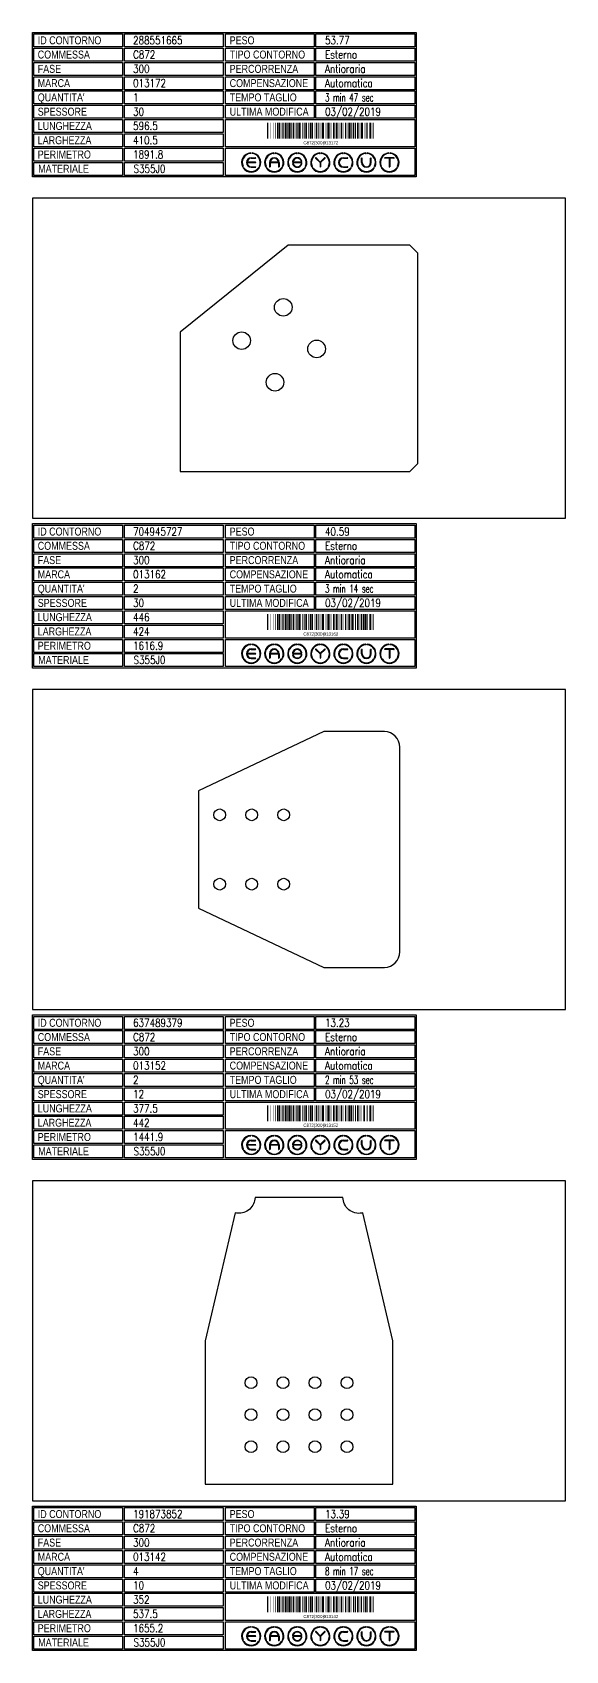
# Model space of a CAD drawing. Header units: millimetres. Extents: x 10000 to 53102, y 10000 to 35064.
# Drawn here: x 15100 to 16100, y 20368 to 23402 of the extents above; entities that cross this region are included whole.
import ezdxf
from ezdxf.enums import TextEntityAlignment as Align

# ---------------------------------------------------------------- set-up
doc = ezdxf.new("R2010")
doc.units = ezdxf.units.MM
doc.styles.add('EasyCutStyle', font='romans.shx', dxfattribs={"width": 0.8})
doc.styles.add('EasyCutStyle1', font='arial.ttf', dxfattribs={"width": 0.8})

# ---------------------------------------------------------------- blocks, each defined once
blk = doc.blocks.new('BlockShape01')
at = {"color": 253}
blk.add_lwpolyline([(0, 0), (720, 0), (720, -271), (0, -271)], close=True, dxfattribs=at)
at = {"color": 2}
for points in [[(3, -2.9), (169.3, -2.9), (169.3, -27.3), (3, -27.3)], [(3, -2.9), (169.3, -2.9), (169.3, -27.3), (3, -27.3)], [(3, -29.6), (169.3, -29.6), (169.3, -54), (3, -54)], [(361.9, -2.9), (528.3, -2.9), (528.3, -27.3), (361.9, -27.3)], [(361.9, -29.6), (528.3, -29.6), (528.3, -54), (361.9, -54)], [(3, -56.4), (169.3, -56.4), (169.3, -80.8), (3, -80.8)], [(361.9, -56.4), (528.3, -56.4), (528.3, -80.8), (361.9, -80.8)], [(3, -83.1), (169.3, -83.1), (169.3, -107.6), (3, -107.6)], [(361.9, -83.1), (528.3, -83.1), (528.3, -107.6), (361.9, -107.6)], [(3, -109.9), (169.3, -109.9), (169.3, -134.3), (3, -134.3)], [(361.9, -109.9), (528.3, -109.9), (528.3, -134.3), (361.9, -134.3)], [(3, -136.7), (169.3, -136.7), (169.3, -161.1), (3, -161.1)], [(361.9, -136.7), (528.3, -136.7), (528.3, -161.1), (361.9, -161.1)], [(3, -163.4), (169.3, -163.4), (169.3, -187.9), (3, -187.9)], [(3, -190.2), (169.3, -190.2), (169.3, -214.6), (3, -214.6)], [(3, -217), (169.3, -217), (169.3, -241.4), (3, -241.4)], [(3, -243.7), (169.3, -243.7), (169.3, -268.1), (3, -268.1)]]:
    blk.add_lwpolyline(points, close=True, dxfattribs=at)
at = {"color": 1}
for points in [[(172.7, -2.9), (358.1, -2.9), (358.1, -27.3), (172.7, -27.3)], [(172.7, -29.6), (358.1, -29.6), (358.1, -54), (172.7, -54)], [(531.6, -2.9), (717, -2.9), (717, -27.3), (531.6, -27.3)], [(531.6, -29.6), (717, -29.6), (717, -54), (531.6, -54)], [(172.7, -56.4), (358.1, -56.4), (358.1, -80.8), (172.7, -80.8)], [(531.6, -56.4), (717, -56.4), (717, -80.8), (531.6, -80.8)], [(172.7, -83.1), (358.1, -83.1), (358.1, -107.6), (172.7, -107.6)], [(531.6, -83.1), (717, -83.1), (717, -107.6), (531.6, -107.6)], [(172.7, -109.9), (358.1, -109.9), (358.1, -134.3), (172.7, -134.3)], [(531.6, -109.9), (717, -109.9), (717, -134.3), (531.6, -134.3)], [(172.7, -136.7), (358.1, -136.7), (358.1, -161.1), (172.7, -161.1)], [(531.6, -136.7), (717, -136.7), (717, -161.1), (531.6, -161.1)], [(172.7, -163.4), (358.1, -163.4), (358.1, -187.9), (172.7, -187.9)], [(361.9, -163.4), (717, -163.4), (717, -214.6), (361.9, -214.6)], [(172.7, -190.2), (358.1, -190.2), (358.1, -214.6), (172.7, -214.6)], [(172.7, -217), (358.1, -217), (358.1, -241.4), (172.7, -241.4)], [(361.9, -217), (717, -217), (717, -268.1), (361.9, -268.1)], [(172.7, -243.7), (358.1, -243.7), (358.1, -268.1), (172.7, -268.1)]]:
    blk.add_lwpolyline(points, close=True, dxfattribs=at)
at = {"color": 161, "style": 'EasyCutStyle1', "width": 0.8}
for s, p in [('ID CONTORNO', (10.1, -22.4)), ('PESO', (370, -22.4)), ('COMMESSA', (10.1, -49.1)), ('FASE', (10.1, -75.9)), ('TIPO CONTORNO', (370, -49.1)), ('PERCORRENZA', (370, -75.9)), ('MARCA', (10.1, -102.6)), ('COMPENSAZIONE', (370, -102.6)), ("QUANTITA'", (10.1, -129.4)), ('TEMPO TAGLIO', (370, -129.4)), ('SPESSORE', (10.1, -156.2)), ('ULTIMA MODIFICA', (370, -156.2)), ('LUNGHEZZA', (10.1, -182.9)), ('LARGHEZZA', (10.1, -209.7)), ('PERIMETRO', (10.1, -236.5)), ('MATERIALE', (11, -263.2))]:
    blk.add_text(s, height=15, dxfattribs=at).set_placement(p)
at = {"style": 'EasyCutStyle'}
for tag, p, width in [('IDSHAPE', (188.9, -22.4), 0.8), ('WEIGTHSHAPE', (548.8, -22.4), 0.8), ('ORDERSHAPE', (188.9, -49.1), 0.8), ('TYPESHAPE', (548.8, -49.1), 0.8), ('PHASESHAPE', (188.9, -75.9), 0.8), ('MKSHAPE', (188.9, -102.6), 0.8), ('JOUSHAPE', (548.8, -75.9), 0.8), ('COMPSHAPE', (548.8, -102.6), 0.8), ('QTASHAPE', (188.9, -129.4), 0.8), ('TIMECUTSHAPE', (548.8, -129.4), 0.65), ('TKSHAPE', (188.9, -156.2), 0.8), ('LASTMODIFYSHAPE', (548.8, -156.2), 0.8), ('LENGTHSHAPE', (188.9, -182.9), 0.8), ('HEIGHTSHAPE', (188.9, -209.7), 0.8), ('PERIMETERSHAPE', (188.9, -236.5), 0.8), ('MATSHAPE', (189.8, -263.2), 0.8)]:
    blk.add_attdef(tag, p, '', height=15, dxfattribs=dict(at, width=width))
blk = doc.blocks.new('Logo')
for color, points in [(140, [(-144.9, -7.2, -1), (-145.9, -7.6, -0.520567), (-131.2, 17.9, -1), (-131.1, 16.9, 0.520567)]), (256, [(-121.7, 0.5), (-137.5, 0.5, -0.394366), (-129.6, 7.9), (-121.7, 7.9, 1), (-121.7, 9), (-129.6, 9, 1), (-129.6, -9), (-121.7, -9, 1), (-121.7, -7.9), (-129.6, -7.9, -0.394366), (-137.5, -0.5), (-121.7, -0.5, 1)]), (140, [(-114.3, -7.2, 1), (-113.3, -7.6, 0.520567), (-128, 17.9, 0.916853), (-128.2, 16.9, 0.043377), (-128.1, 16.9, -0.520567)]), (140, [(-101.7, -7.2, -1), (-102.7, -7.6, -0.520567), (-88, 17.9, -1), (-87.9, 16.9, 0.520567)]), (140, [(-71.1, -7.2, 1), (-70.1, -7.6, 0.520567), (-84.8, 17.9, 1), (-84.9, 16.9, -0.520567)]), (140, [(-58.5, -7.2, -1), (-59.5, -7.6, -0.520567), (-44.8, 17.9, -1), (-44.7, 16.9, 0.520567)]), (256, [(-36.6, -0.5, -0.486114), (-35.5, -1.9, -0.776377), (-50.9, -2, 1), (-51.9, -2.3, 0.776377), (-34.5, -2.1, 0.486114), (-36.6, 0.5), (-49.8, 0.5, -0.486114), (-50.9, 1.9, -0.776377), (-35.5, 2, 1), (-34.5, 2.3, 0.776377), (-51.9, 2.1, 0.486114), (-49.8, -0.5)]), (140, [(-27.9, -7.2, 1), (-26.9, -7.6, 0.520567), (-41.6, 17.9, 1), (-41.7, 16.9, -0.520567)]), (140, [(-15.3, -7.2, -1), (-16.3, -7.6, -0.520567), (-1.6, 17.9, -1), (-1.5, 16.9, 0.520567)]), (256, [(0, 0.8), (-8.1, 8.8, 1), (-8.8, 8.1), (-0.5, -0.2), (-0.5, -7.9, 1), (0.5, -7.9), (0.5, -0.2), (8.8, 8.1, 1), (8.1, 8.8)]), (140, [(15.3, -7.2, 1), (16.3, -7.6, 0.520567), (1.6, 17.9, 1), (1.5, 16.9, -0.520567)]), (140, [(27.9, -7.2, -1), (26.9, -7.6, -0.520567), (41.6, 17.9, -1), (41.7, 16.9, 0.520567)]), (256, [(43.2, -9), (51.1, -9, 1), (51.1, -7.9), (43.2, -7.9, -1), (43.2, 7.9), (51.1, 7.9, 1), (51.1, 9), (43.2, 9, 1)]), (140, [(58.5, -7.2, 1), (59.5, -7.6, 0.520567), (44.8, 17.9, 1), (44.7, 16.9, -0.520567)]), (140, [(71.1, -7.2, -1), (70.1, -7.6, -0.520567), (84.8, 17.9, -1), (84.9, 16.9, 0.520567)]), (256, [(78.5, 0), (78.5, 7.9, 1), (77.4, 7.9), (77.4, 0, 1), (95.4, 0), (95.4, 7.9, 1), (94.3, 7.9), (94.3, 0, -1)]), (140, [(101.7, -7.2, 1), (102.7, -7.6, 0.520567), (88, 17.9, 1), (87.9, 16.9, -0.520567)]), (140, [(114.3, -7.2, -1), (113.3, -7.6, -0.520567), (128, 17.9, -1), (128.1, 16.9, 0.520567)]), (256, [(121.1, 9, 1), (121.1, 7.9), (129.1, 7.9), (129.1, -7.9, 1), (130.1, -7.9), (130.1, 7.9), (138.1, 7.9, 1), (138.1, 9)]), (140, [(144.9, -7.2, 1), (145.9, -7.6, 0.520567), (131.2, 17.9, 1), (131.1, 16.9, -0.520567)]), (140, [(-114.9, -10.3, 1), (-115.7, -9.7, -0.520567), (-143.5, -9.7, 1), (-144.3, -10.3, 0.520567)]), (140, [(-71.7, -10.3, 1), (-72.5, -9.7, -0.520567), (-100.3, -9.7, 1), (-101.1, -10.3, 0.520567)]), (140, [(-28.5, -10.3, 1), (-29.3, -9.7, -0.520567), (-57.1, -9.7, 1), (-57.9, -10.3, 0.520567)]), (140, [(14.7, -10.3, 1), (13.9, -9.7, -0.520567), (-13.9, -9.7, 1), (-14.7, -10.3, 0.520567)]), (140, [(57.9, -10.3, 1), (57.1, -9.7, -0.520567), (29.3, -9.7, 1), (28.5, -10.3, 0.520567)]), (140, [(101.1, -10.3, 1), (100.3, -9.7, -0.520567), (72.5, -9.7, 1), (71.7, -10.3, 0.520567)]), (140, [(144.3, -10.3, 1), (143.5, -9.7, -0.520567), (115.7, -9.7, 1), (114.9, -10.3, 0.520567)])]:
    blk.add_hatch(color=color).paths.add_polyline_path(points)
h = blk.add_hatch(color=256)
h.paths.add_polyline_path([(-78.5, -0.5), (-78.5, -7.9, 1), (-77.4, -7.9), (-77.4, 0, 1), (-95.4, 0), (-95.4, -7.9, 1), (-94.3, -7.9), (-94.3, -0.5)])
h.paths.add_polyline_path([(-94.3, 0.5, -0.933992), (-78.5, 0.5)], flags=16)
for p, q in [((-121.7, 0.5), (-137.5, 0.5)), ((-129.6, 9), (-121.7, 9)), ((-129.6, 7.9), (-121.7, 7.9)), ((-95.4, 0), (-95.4, -7.9)), ((-78.5, 0.5), (-94.3, 0.5)), ((-77.4, 0), (-77.4, -7.9)), ((-36.6, 0.5), (-49.8, 0.5)), ((-0.5, -0.2), (-8.8, 8.1)), ((0, 0.8), (-8.1, 8.8)), ((0, 0.8), (8.1, 8.8)), ((0.5, -0.2), (8.8, 8.1)), ((43.2, 9), (51.1, 9)), ((43.2, 7.9), (51.1, 7.9)), ((77.4, 0), (77.4, 7.9)), ((78.5, 0), (78.5, 7.9)), ((94.3, 0), (94.3, 7.9)), ((95.4, 0), (95.4, 7.9)), ((138.1, 9), (121.1, 9)), ((129.1, 7.9), (121.1, 7.9)), ((129.1, 7.9), (129.1, -7.9)), ((130.1, 7.9), (130.1, -7.9)), ((138.1, 7.9), (130.1, 7.9)), ((-121.7, -0.5), (-137.5, -0.5)), ((-129.6, -7.9), (-121.7, -7.9)), ((-129.6, -9), (-121.7, -9)), ((-94.3, -0.5), (-94.3, -7.9)), ((-78.5, -0.5), (-94.3, -0.5)), ((-78.5, -0.5), (-78.5, -7.9)), ((-36.6, -0.5), (-49.8, -0.5)), ((-0.5, -0.2), (-0.5, -7.9)), ((0.5, -0.2), (0.5, -7.9)), ((43.2, -7.9), (51.1, -7.9)), ((43.2, -9), (51.1, -9))]:
    blk.add_line(p, q)
at = {"color": 140}
for centre, radius, start, end in [((-129.6, 0), 18, 95, 205), ((-129.6, 0), 16.9, 95, 205), ((-131.1, 17.4), 0.54, 275, 95), ((-128.1, 17.4), 0.54, 85, 265), ((-129.6, 0), 16.9, 335, 85), ((-129.6, 0), 18, 335, 85), ((-86.4, 0), 18, 95, 205), ((-86.4, 0), 16.9, 95, 205), ((-87.9, 17.4), 0.54, 275, 95), ((-84.9, 17.4), 0.54, 85, 265), ((-86.4, 0), 16.9, 335, 85), ((-86.4, 0), 18, 335, 85), ((-43.2, 0), 18, 95, 205), ((-43.2, 0), 16.9, 95, 205), ((-44.7, 17.4), 0.54, 275, 95), ((-41.7, 17.4), 0.54, 85, 265), ((-43.2, 0), 16.9, 335, 85), ((-43.2, 0), 18, 335, 85), ((0, 0), 18, 95, 205), ((0, 0), 16.9, 95, 205), ((-1.5, 17.4), 0.54, 275, 95), ((1.5, 17.4), 0.54, 85, 265), ((0, 0), 16.9, 335, 85), ((0, 0), 18, 335, 85), ((43.2, 0), 18, 95, 205), ((43.2, 0), 16.9, 95, 205), ((41.7, 17.4), 0.54, 275, 95), ((44.7, 17.4), 0.54, 85, 265), ((43.2, 0), 16.9, 335, 85), ((43.2, 0), 18, 335, 85), ((86.4, 0), 18, 95, 205), ((86.4, 0), 16.9, 95, 205), ((84.9, 17.4), 0.54, 275, 95), ((87.9, 17.4), 0.54, 85, 265), ((86.4, 0), 16.9, 335, 85), ((86.4, 0), 18, 335, 85), ((129.6, 0), 18, 95, 205), ((129.6, 0), 16.9, 95, 205), ((128.1, 17.4), 0.54, 275, 95), ((131.1, 17.4), 0.54, 85, 265), ((129.6, 0), 16.9, 335, 85), ((129.6, 0), 18, 335, 85), ((-145.4, -7.4), 0.54, 205, 25), ((-143.9, -10), 0.54, 35, 215), ((-129.6, 0), 18, 215, 325), ((-129.6, 0), 16.9, 215, 325), ((-115.3, -10), 0.54, 325, 145), ((-113.8, -7.4), 0.54, 155, 335), ((-102.2, -7.4), 0.54, 205, 25), ((-100.7, -10), 0.54, 35, 215), ((-86.4, 0), 18, 215, 325), ((-86.4, 0), 16.9, 215, 325), ((-72.1, -10), 0.54, 325, 145), ((-70.6, -7.4), 0.54, 155, 335), ((-59, -7.4), 0.54, 205, 25), ((-57.5, -10), 0.54, 35, 215), ((-43.2, 0), 18, 215, 325), ((-43.2, 0), 16.9, 215, 325), ((-28.9, -10), 0.54, 325, 145), ((-27.4, -7.4), 0.54, 155, 335), ((-15.8, -7.4), 0.54, 205, 25), ((-14.3, -10), 0.54, 35, 215), ((0, 0), 18, 215, 325), ((0, 0), 16.9, 215, 325), ((14.3, -10), 0.54, 325, 145), ((15.8, -7.4), 0.54, 155, 335), ((27.4, -7.4), 0.54, 205, 25), ((28.9, -10), 0.54, 35, 215), ((43.2, 0), 18, 215, 325), ((43.2, 0), 16.9, 215, 325), ((57.5, -10), 0.54, 325, 145), ((59, -7.4), 0.54, 155, 335), ((70.6, -7.4), 0.54, 205, 25), ((72.1, -10), 0.54, 35, 215), ((86.4, 0), 18, 215, 325), ((86.4, 0), 16.9, 215, 325), ((100.7, -10), 0.54, 325, 145), ((102.2, -7.4), 0.54, 155, 335), ((113.8, -7.4), 0.54, 205, 25), ((115.3, -10), 0.54, 35, 215), ((129.6, 0), 18, 215, 325), ((129.6, 0), 16.9, 215, 325), ((143.9, -10), 0.54, 325, 145), ((145.4, -7.4), 0.54, 155, 335)]:
    blk.add_arc(centre, radius, start, end, dxfattribs=at)
for centre, radius, start, end in [((-129.6, 0), 9, 90, 270), ((-129.6, 0), 7.92, 90, 176.0904), ((-121.7, 8.5), 0.54, 270, 90), ((-121.7, 0), 0.54, 270, 90), ((-86.4, 0), 9, 0, 180), ((-86.4, 0), 7.92, 3.9096, 176.0904), ((-49.8, 1.6), 2.16, 166.2998, 270), ((-43.2, 0), 9, 15, 166.2998), ((-43.2, 0), 7.92, 15, 166.2998), ((-49.8, 1.6), 1.08, 166.2998, 270), ((-36.6, -1.6), 2.16, 346.2998, 90), ((-35, 2.2), 0.54, 195, 15), ((-8.5, 8.5), 0.54, 45, 225), ((8.5, 8.5), 0.54, 315, 135), ((43.2, 0), 9, 90, 270), ((43.2, 0), 7.92, 90, 270), ((51.1, 8.5), 0.54, 270, 90), ((77.9, 7.9), 0.54, 0, 180), ((86.4, 0), 9, 180, 0), ((86.4, 0), 7.92, 180, 0), ((94.9, 7.9), 0.54, 0, 180), ((121.1, 8.5), 0.54, 90, 270), ((138.1, 8.5), 0.54, 270, 90), ((-129.6, 0), 7.92, 183.9096, 270), ((-121.7, -8.5), 0.54, 270, 90), ((-94.9, -7.9), 0.54, 180, 0), ((-77.9, -7.9), 0.54, 180, 0), ((-51.4, -2.2), 0.54, 15, 195), ((-43.2, 0), 9, 195, 346.2998), ((-43.2, 0), 7.92, 195, 346.2998), ((-36.6, -1.6), 1.08, 346.2998, 90), ((0, -7.9), 0.54, 180, 0), ((51.1, -8.5), 0.54, 270, 90), ((129.6, -7.9), 0.54, 180, 0)]:
    blk.add_arc(centre, radius, start, end)
blk = doc.blocks.new('191873852_128', base_point=(216, -251.2))
at = {"linetype": 'Continuous'}
for points, const_width in [([(217, -251.2), (217, -221.2)], 2), ([(219.5, -251.2), (219.5, -221.2)], 1), ([(222.5, -251.2), (222.5, -221.2)], 1), ([(227.5, -251.2), (227.5, -221.2)], 1), ([(231.5, -251.2), (231.5, -221.2)], 1), ([(236, -251.2), (236, -221.2)], 2), ([(239.5, -251.2), (239.5, -221.2)], 3), ([(242.5, -251.2), (242.5, -221.2)], 1), ([(246, -251.2), (246, -221.2)], 2), ([(250.5, -251.2), (250.5, -221.2)], 3), ([(254, -251.2), (254, -221.2)], 2), ([(257.5, -251.2), (257.5, -221.2)], 3), ([(261, -251.2), (261, -221.2)], 2), ([(265.5, -251.2), (265.5, -221.2)], 3), ([(269.5, -251.2), (269.5, -221.2)], 1), ([(271.5, -251.2), (271.5, -221.2)], 1), ([(273.5, -251.2), (273.5, -221.2)], 1), ([(277, -251.2), (277, -221.2)], 4), ([(283, -251.2), (283, -221.2)], 2), ([(286.5, -251.2), (286.5, -221.2)], 1), ([(289.5, -251.2), (289.5, -221.2)], 3), ([(293.5, -251.2), (293.5, -221.2)], 1), ([(297.5, -251.2), (297.5, -221.2)], 3), ([(301, -251.2), (301, -221.2)], 2), ([(304.5, -251.2), (304.5, -221.2)], 1), ([(308.5, -251.2), (308.5, -221.2)], 3), ([(312, -251.2), (312, -221.2)], 2), ([(315.5, -251.2), (315.5, -221.2)], 1), ([(317.5, -251.2), (317.5, -221.2)], 1), ([(321, -251.2), (321, -221.2)], 4), ([(326.5, -251.2), (326.5, -221.2)], 1), ([(330.5, -251.2), (330.5, -221.2)], 3), ([(334, -251.2), (334, -221.2)], 2), ([(337.5, -251.2), (337.5, -221.2)], 1), ([(341.5, -251.2), (341.5, -221.2)], 3), ([(346, -251.2), (346, -221.2)], 2), ([(349, -251.2), (349, -221.2)], 2), ([(352.5, -251.2), (352.5, -221.2)], 1), ([(355.5, -251.2), (355.5, -221.2)], 3), ([(359.5, -251.2), (359.5, -221.2)], 1), ([(363.5, -251.2), (363.5, -221.2)], 3), ([(368, -251.2), (368, -221.2)], 2), ([(371, -251.2), (371, -221.2)], 2), ([(374.5, -251.2), (374.5, -221.2)], 1), ([(378.5, -251.2), (378.5, -221.2)], 3), ([(382, -251.2), (382, -221.2)], 2), ([(386.5, -251.2), (386.5, -221.2)], 3), ([(390.5, -251.2), (390.5, -221.2)], 1), ([(393, -251.2), (393, -221.2)], 2), ([(396.5, -251.2), (396.5, -221.2)], 1), ([(400.5, -251.2), (400.5, -221.2)], 3), ([(404, -251.2), (404, -221.2)], 2), ([(409.5, -251.2), (409.5, -221.2)], 3), ([(412.5, -251.2), (412.5, -221.2)], 1), ([(415, -251.2), (415, -221.2)], 2)]:
    blk.add_lwpolyline(points, dxfattribs=dict(at, const_width=const_width))
blk.add_text('C872|300|013142', height=6).set_placement((317, -261.7), align=Align.CENTER)
blk = doc.blocks.new('637489379_128', base_point=(228.8, -299))
at = {"linetype": 'Continuous'}
for points, const_width in [([(229.8, -299), (229.8, -269)], 2), ([(232.3, -299), (232.3, -269)], 1), ([(235.3, -299), (235.3, -269)], 1), ([(240.3, -299), (240.3, -269)], 1), ([(244.3, -299), (244.3, -269)], 1), ([(248.8, -299), (248.8, -269)], 2), ([(252.3, -299), (252.3, -269)], 3), ([(255.3, -299), (255.3, -269)], 1), ([(258.8, -299), (258.8, -269)], 2), ([(263.3, -299), (263.3, -269)], 3), ([(266.8, -299), (266.8, -269)], 2), ([(270.3, -299), (270.3, -269)], 3), ([(273.8, -299), (273.8, -269)], 2), ([(278.3, -299), (278.3, -269)], 3), ([(282.3, -299), (282.3, -269)], 1), ([(284.3, -299), (284.3, -269)], 1), ([(286.3, -299), (286.3, -269)], 1), ([(289.8, -299), (289.8, -269)], 4), ([(295.8, -299), (295.8, -269)], 2), ([(299.3, -299), (299.3, -269)], 1), ([(302.3, -299), (302.3, -269)], 3), ([(306.3, -299), (306.3, -269)], 1), ([(310.3, -299), (310.3, -269)], 3), ([(313.8, -299), (313.8, -269)], 2), ([(317.3, -299), (317.3, -269)], 1), ([(321.3, -299), (321.3, -269)], 3), ([(324.8, -299), (324.8, -269)], 2), ([(328.3, -299), (328.3, -269)], 1), ([(330.3, -299), (330.3, -269)], 1), ([(333.8, -299), (333.8, -269)], 4), ([(339.3, -299), (339.3, -269)], 1), ([(343.3, -299), (343.3, -269)], 3), ([(346.8, -299), (346.8, -269)], 2), ([(350.3, -299), (350.3, -269)], 1), ([(354.3, -299), (354.3, -269)], 3), ([(358.8, -299), (358.8, -269)], 2), ([(361.8, -299), (361.8, -269)], 2), ([(365.3, -299), (365.3, -269)], 1), ([(368.3, -299), (368.3, -269)], 3), ([(372.3, -299), (372.3, -269)], 1), ([(376.3, -299), (376.3, -269)], 3), ([(380.8, -299), (380.8, -269)], 2), ([(383.8, -299), (383.8, -269)], 2), ([(387.3, -299), (387.3, -269)], 3), ([(391.3, -299), (391.3, -269)], 1), ([(394.8, -299), (394.8, -269)], 2), ([(399.3, -299), (399.3, -269)], 3), ([(403.3, -299), (403.3, -269)], 1), ([(405.3, -299), (405.3, -269)], 1), ([(409.3, -299), (409.3, -269)], 1), ([(411.8, -299), (411.8, -269)], 2), ([(416.8, -299), (416.8, -269)], 2), ([(422.3, -299), (422.3, -269)], 3), ([(425.3, -299), (425.3, -269)], 1), ([(427.8, -299), (427.8, -269)], 2)]:
    blk.add_lwpolyline(points, dxfattribs=dict(at, const_width=const_width))
blk.add_text('C872|300|013152', height=6).set_placement((329.8, -309.5), align=Align.CENTER)
blk = doc.blocks.new('704945727_128', base_point=(263, -308))
at = {"linetype": 'Continuous'}
for points, const_width in [([(264, -308), (264, -278)], 2), ([(266.5, -308), (266.5, -278)], 1), ([(269.5, -308), (269.5, -278)], 1), ([(274.5, -308), (274.5, -278)], 1), ([(278.5, -308), (278.5, -278)], 1), ([(283, -308), (283, -278)], 2), ([(286.5, -308), (286.5, -278)], 3), ([(289.5, -308), (289.5, -278)], 1), ([(293, -308), (293, -278)], 2), ([(297.5, -308), (297.5, -278)], 3), ([(301, -308), (301, -278)], 2), ([(304.5, -308), (304.5, -278)], 3), ([(308, -308), (308, -278)], 2), ([(312.5, -308), (312.5, -278)], 3), ([(316.5, -308), (316.5, -278)], 1), ([(318.5, -308), (318.5, -278)], 1), ([(320.5, -308), (320.5, -278)], 1), ([(324, -308), (324, -278)], 4), ([(330, -308), (330, -278)], 2), ([(333.5, -308), (333.5, -278)], 1), ([(336.5, -308), (336.5, -278)], 3), ([(340.5, -308), (340.5, -278)], 1), ([(344.5, -308), (344.5, -278)], 3), ([(348, -308), (348, -278)], 2), ([(351.5, -308), (351.5, -278)], 1), ([(355.5, -308), (355.5, -278)], 3), ([(359, -308), (359, -278)], 2), ([(362.5, -308), (362.5, -278)], 1), ([(364.5, -308), (364.5, -278)], 1), ([(368, -308), (368, -278)], 4), ([(373.5, -308), (373.5, -278)], 1), ([(377.5, -308), (377.5, -278)], 3), ([(381, -308), (381, -278)], 2), ([(384.5, -308), (384.5, -278)], 1), ([(388.5, -308), (388.5, -278)], 3), ([(393, -308), (393, -278)], 2), ([(396, -308), (396, -278)], 2), ([(399.5, -308), (399.5, -278)], 1), ([(402.5, -308), (402.5, -278)], 3), ([(406.5, -308), (406.5, -278)], 1), ([(410.5, -308), (410.5, -278)], 3), ([(415, -308), (415, -278)], 2), ([(418, -308), (418, -278)], 2), ([(422.5, -308), (422.5, -278)], 3), ([(425.5, -308), (425.5, -278)], 1), ([(429, -308), (429, -278)], 2), ([(433.5, -308), (433.5, -278)], 3), ([(437.5, -308), (437.5, -278)], 1), ([(440.5, -308), (440.5, -278)], 3), ([(444.5, -308), (444.5, -278)], 3), ([(448, -308), (448, -278)], 2), ([(451, -308), (451, -278)], 2), ([(456.5, -308), (456.5, -278)], 3), ([(459.5, -308), (459.5, -278)], 1), ([(462, -308), (462, -278)], 2)]:
    blk.add_lwpolyline(points, dxfattribs=dict(at, const_width=const_width))
blk.add_text('C872|300|013162', height=6).set_placement((364, -318.5), align=Align.CENTER)
blk = doc.blocks.new('288551665_128', base_point=(338.25, -314.75))
at = {"linetype": 'Continuous'}
for points, const_width in [([(339.25, -314.75), (339.25, -284.75)], 2), ([(341.75, -314.75), (341.75, -284.75)], 1), ([(344.75, -314.75), (344.75, -284.75)], 1), ([(349.75, -314.75), (349.75, -284.75)], 1), ([(353.75, -314.75), (353.75, -284.75)], 1), ([(358.25, -314.75), (358.25, -284.75)], 2), ([(361.75, -314.75), (361.75, -284.75)], 3), ([(364.75, -314.75), (364.75, -284.75)], 1), ([(368.25, -314.75), (368.25, -284.75)], 2), ([(372.75, -314.75), (372.75, -284.75)], 3), ([(376.25, -314.75), (376.25, -284.75)], 2), ([(379.75, -314.75), (379.75, -284.75)], 3), ([(383.25, -314.75), (383.25, -284.75)], 2), ([(387.75, -314.75), (387.75, -284.75)], 3), ([(391.75, -314.75), (391.75, -284.75)], 1), ([(393.75, -314.75), (393.75, -284.75)], 1), ([(395.75, -314.75), (395.75, -284.75)], 1), ([(399.25, -314.75), (399.25, -284.75)], 4), ([(405.25, -314.75), (405.25, -284.75)], 2), ([(408.75, -314.75), (408.75, -284.75)], 1), ([(411.75, -314.75), (411.75, -284.75)], 3), ([(415.75, -314.75), (415.75, -284.75)], 1), ([(419.75, -314.75), (419.75, -284.75)], 3), ([(423.25, -314.75), (423.25, -284.75)], 2), ([(426.75, -314.75), (426.75, -284.75)], 1), ([(430.75, -314.75), (430.75, -284.75)], 3), ([(434.25, -314.75), (434.25, -284.75)], 2), ([(437.75, -314.75), (437.75, -284.75)], 1), ([(439.75, -314.75), (439.75, -284.75)], 1), ([(443.25, -314.75), (443.25, -284.75)], 4), ([(448.75, -314.75), (448.75, -284.75)], 1), ([(452.75, -314.75), (452.75, -284.75)], 3), ([(456.25, -314.75), (456.25, -284.75)], 2), ([(459.75, -314.75), (459.75, -284.75)], 1), ([(463.75, -314.75), (463.75, -284.75)], 3), ([(468.25, -314.75), (468.25, -284.75)], 2), ([(471.25, -314.75), (471.25, -284.75)], 2), ([(474.75, -314.75), (474.75, -284.75)], 1), ([(477.75, -314.75), (477.75, -284.75)], 3), ([(481.75, -314.75), (481.75, -284.75)], 1), ([(485.75, -314.75), (485.75, -284.75)], 3), ([(490.25, -314.75), (490.25, -284.75)], 2), ([(493.75, -314.75), (493.75, -284.75)], 3), ([(497.25, -314.75), (497.25, -284.75)], 2), ([(500.75, -314.75), (500.75, -284.75)], 3), ([(504.25, -314.75), (504.25, -284.75)], 2), ([(508.75, -314.75), (508.75, -284.75)], 3), ([(512.75, -314.75), (512.75, -284.75)], 1), ([(516.25, -314.75), (516.25, -284.75)], 4), ([(521.75, -314.75), (521.75, -284.75)], 1), ([(523.75, -314.75), (523.75, -284.75)], 1), ([(526.25, -314.75), (526.25, -284.75)], 2), ([(531.75, -314.75), (531.75, -284.75)], 3), ([(534.75, -314.75), (534.75, -284.75)], 1), ([(537.25, -314.75), (537.25, -284.75)], 2)]:
    blk.add_lwpolyline(points, dxfattribs=dict(at, const_width=const_width))
blk.add_text('C872|300|013172', height=6).set_placement((439.25, -325.25), align=Align.CENTER)

msp = doc.modelspace()

# ---------------------------------------------------------------- linework, layer by layer
for p, q in [((16100, 23091), (15100, 23091)), ((15100, 23091), (15100, 22491)), ((16100, 22491), (16100, 23091)), ((15100, 22491), (16100, 22491)), ((16100, 22170), (15100, 22170)), ((15100, 22170), (15100, 21570)), ((16100, 21570), (16100, 22170)), ((15100, 21570), (16100, 21570)), ((16100, 21249), (15100, 21249)), ((15100, 21249), (15100, 20649)), ((16100, 20649), (16100, 21249)), ((15100, 20649), (16100, 20649))]:
    msp.add_line(p, q)
at = {"color": 2}
msp.add_lwpolyline([(15377, 22579), (15808, 22579), (15823, 22594), (15823, 22988), (15808, 23003), (15579.5, 23003), (15377, 22840)], close=True, dxfattribs=at)
for points in [[(15646.3, 21649), (15760.3, 21649, 0.409216), (15788.8, 21678), (15788.8, 22062, 0.409216), (15760.3, 22091), (15646.3, 22091), (15411.3, 21980), (15411.3, 21760)], [(15424, 20680.3), (15776, 20680.3), (15776, 20948.8), (15719.5, 21188.8), (15718, 21188.3, -0.469393), (15682.5, 21217.8), (15517.5, 21217.8, -0.440405), (15484.5, 21188.3, -0.044881), (15480.5, 21188.8), (15424, 20948.8)]]:
    msp.add_lwpolyline(points, format="xyb", close=True, dxfattribs=at)
at = {"color": 4}
for centre, radius in [((15570.5, 22886.5), 16.5), ((15492.5, 22824), 16.5), ((15633, 22808.5), 16.5), ((15555, 22746), 16.5), ((15451.3, 21935), 11), ((15511.3, 21935), 11), ((15571.3, 21935), 11), ((15451.3, 21805), 11), ((15511.3, 21805), 11), ((15571.3, 21805), 11), ((15510, 20870.3), 11), ((15570, 20870.3), 11), ((15630, 20870.3), 11), ((15690, 20870.3), 11), ((15510, 20810.3), 11), ((15570, 20810.3), 11), ((15630, 20810.3), 11), ((15690, 20810.3), 11), ((15510, 20750.3), 11), ((15570, 20750.3), 11), ((15630, 20750.3), 11), ((15690, 20750.3), 11)]:
    msp.add_circle(centre, radius, dxfattribs=at)

# ---------------------------------------------------------------- block references
for p, values in [((15100, 23402), {'IDSHAPE': '288551665', 'ORDERSHAPE': 'C872', 'PHASESHAPE': '300', 'MKSHAPE': '013172', 'TKSHAPE': '30', 'LENGTHSHAPE': '596.5', 'HEIGHTSHAPE': '410.5', 'MATSHAPE': 'S355J0', 'LASTMODIFYSHAPE': '03/02/2019', 'PERIMETERSHAPE': '1891.8', 'WEIGTHSHAPE': '53.77', 'TYPESHAPE': 'Esterno', 'JOUSHAPE': 'Antioraria', 'COMPSHAPE': 'Automatica', 'TIMECUTSHAPE': '3 min 47 sec', 'QTASHAPE': '1'}), ((15100, 22481), {'IDSHAPE': '704945727', 'ORDERSHAPE': 'C872', 'PHASESHAPE': '300', 'MKSHAPE': '013162', 'TKSHAPE': '30', 'LENGTHSHAPE': '446', 'HEIGHTSHAPE': '424', 'MATSHAPE': 'S355J0', 'LASTMODIFYSHAPE': '03/02/2019', 'PERIMETERSHAPE': '1616.9', 'WEIGTHSHAPE': '40.59', 'TYPESHAPE': 'Esterno', 'JOUSHAPE': 'Antioraria', 'COMPSHAPE': 'Automatica', 'TIMECUTSHAPE': '3 min 14 sec', 'QTASHAPE': '2'}), ((15100, 21560), {'IDSHAPE': '637489379', 'ORDERSHAPE': 'C872', 'PHASESHAPE': '300', 'MKSHAPE': '013152', 'TKSHAPE': '12', 'LENGTHSHAPE': '377.5', 'HEIGHTSHAPE': '442', 'MATSHAPE': 'S355J0', 'LASTMODIFYSHAPE': '03/02/2019', 'PERIMETERSHAPE': '1441.9', 'WEIGTHSHAPE': '13.23', 'TYPESHAPE': 'Esterno', 'JOUSHAPE': 'Antioraria', 'COMPSHAPE': 'Automatica', 'TIMECUTSHAPE': '2 min 53 sec', 'QTASHAPE': '2'}), ((15100, 20639), {'IDSHAPE': '191873852', 'ORDERSHAPE': 'C872', 'PHASESHAPE': '300', 'MKSHAPE': '013142', 'TKSHAPE': '10', 'LENGTHSHAPE': '352', 'HEIGHTSHAPE': '537.5', 'MATSHAPE': 'S355J0', 'LASTMODIFYSHAPE': '03/02/2019', 'PERIMETERSHAPE': '1655.2', 'WEIGTHSHAPE': '13.39', 'TYPESHAPE': 'Esterno', 'JOUSHAPE': 'Antioraria', 'COMPSHAPE': 'Automatica', 'TIMECUTSHAPE': '8 min 17 sec', 'QTASHAPE': '4'})]:
    msp.add_blockref('BlockShape01', p).add_auto_attribs(values)
for name, p in [('288551665_128', (15540, 23202.5)), ('Logo', (15640, 23158)), ('704945727_128', (15540, 22281.5)), ('Logo', (15640, 22237)), ('637489379_128', (15540, 21360.5)), ('Logo', (15640, 21316)), ('191873852_128', (15540, 20439.5)), ('Logo', (15640, 20395))]:
    msp.add_blockref(name, p)

doc.saveas('drawing.dxf')
